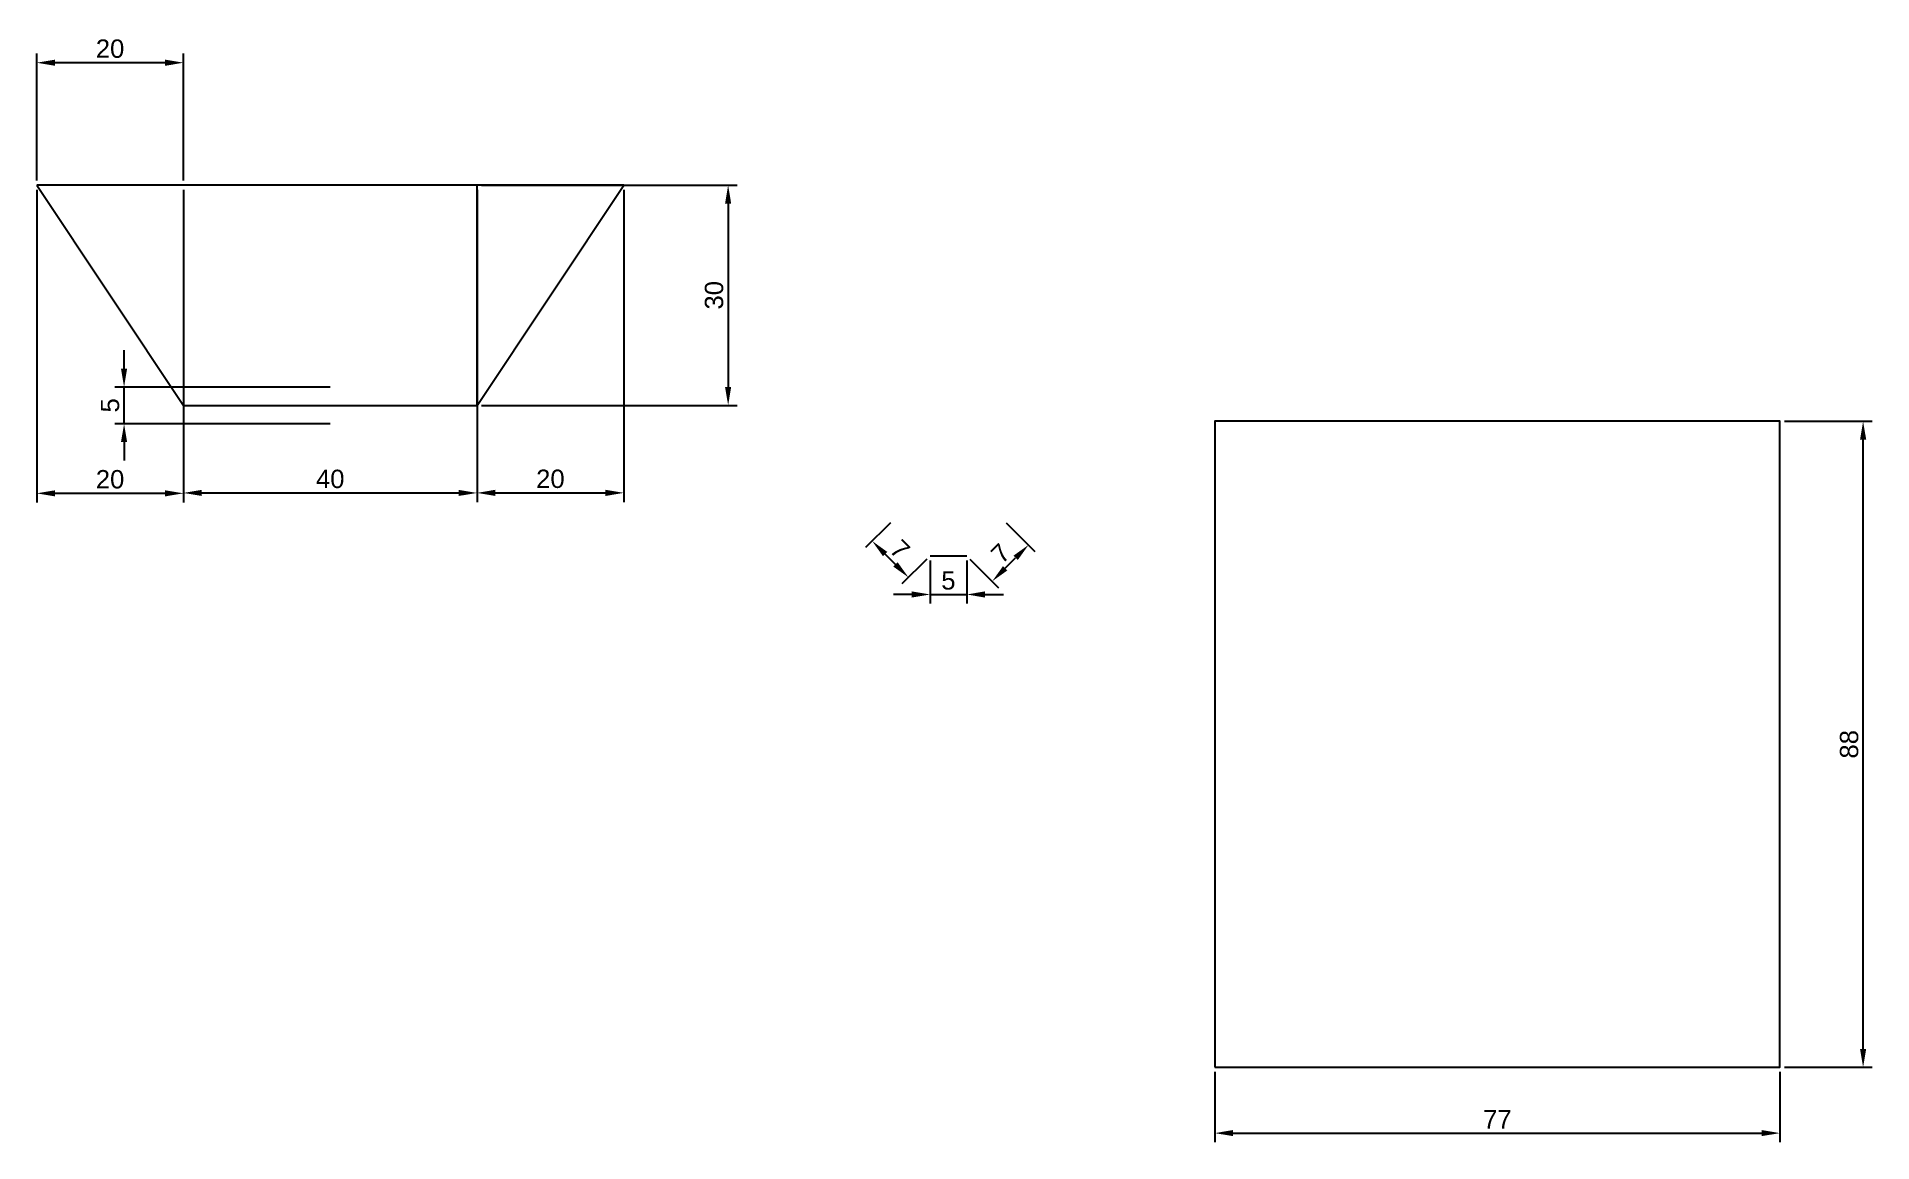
# Model space of a CAD drawing. Header units: millimetres. Extents: x 136 to 386, y -241 to -90.
import ezdxf

# ---------------------------------------------------------------- set-up
doc = ezdxf.new("R2010")
doc.units = ezdxf.units.MM
doc.layers.get('0').update_dxf_attribs({"true_color": 0xc2ced6})
doc.layers.add('Wymiar', color=7, linetype='Continuous', true_color=0x63fa05)
doc.styles.get("Standard").update_dxf_attribs({"font": 'arial.ttf'})
doc.dimstyles.new('ISO-25', dxfattribs={"dimtxt": 2.5, "dimasz": 2.5, "dimexe": 1.25, "dimexo": 0.625, "dimtad": 1, "dimtxsty": 'Standard', "dimcen": 2.5, "dimadec": 0, "dimazin": 0, "dimtfac": 1, "dimtmove": 0, "dimatfit": 3, "dimfxl": 1, "dimarcsym": 0})

# ---------------------------------------------------------------- blocks, each defined once
blk = doc.blocks.new('*D1')
at = {"layer": 'Defpoints', "color": 0, "transparency": 16777216}
for p in [(373.6, -142.55), (384.94, -142.55), (373.6, -230.55)]:
    blk.add_point(p, dxfattribs=at)
at = {"layer": 'Wymiar', "color": 0, "lineweight": -2, "transparency": 16777216}
for p, q in [((374.23, -142.55), (386.19, -142.55)), ((384.94, -228.05), (384.94, -145.05)), ((374.23, -230.55), (386.19, -230.55))]:
    blk.add_line(p, q, dxfattribs=at)
at = {"layer": 'Wymiar', "color": 0, "transparency": 16777216}
for points in [[(384.52, -145.05), (385.36, -145.05), (384.94, -142.55)], [(384.52, -228.05), (385.36, -228.05), (384.94, -230.55)]]:
    blk.add_solid(points, dxfattribs=at)
at = {"layer": 'Wymiar', "color": 0, "transparency": 16777216, "insert": (383.04, -186.55), "char_height": 2.5, "attachment_point": 5, "rotation": 90}
blk.add_mtext('88', dxfattribs=at)
blk = doc.blocks.new('*D2')
at = {"layer": 'Defpoints', "color": 0, "transparency": 16777216}
for p in [(296.6, -230.55), (373.6, -230.55), (373.6, -239.52)]:
    blk.add_point(p, dxfattribs=at)
at = {"layer": 'Wymiar', "color": 0, "lineweight": -2, "transparency": 16777216}
for p, q in [((296.6, -231.18), (296.6, -240.77)), ((373.6, -231.18), (373.6, -240.77)), ((299.1, -239.52), (371.1, -239.52))]:
    blk.add_line(p, q, dxfattribs=at)
at = {"layer": 'Wymiar', "color": 0, "transparency": 16777216}
for points in [[(299.1, -239.1), (299.1, -239.93), (296.6, -239.52)], [(371.1, -239.1), (371.1, -239.93), (373.6, -239.52)]]:
    blk.add_solid(points, dxfattribs=at)
at = {"layer": 'Wymiar', "color": 0, "transparency": 16777216, "insert": (335.1, -237.64), "char_height": 2.5, "attachment_point": 5}
blk.add_mtext('77', dxfattribs=at)
blk = doc.blocks.new('*D5')
at = {"layer": 'Defpoints', "color": 0, "transparency": 16777216}
for p in [(257.8, -160.87), (262.8, -160.87), (262.8, -166.14)]:
    blk.add_point(p, dxfattribs=at)
at = {"layer": 'Wymiar', "color": 0, "lineweight": -2, "transparency": 16777216}
for p, q in [((257.8, -161.49), (257.8, -167.39)), ((262.8, -161.49), (262.8, -167.39)), ((255.3, -166.14), (252.8, -166.14)), ((257.8, -166.14), (262.8, -166.14)), ((265.3, -166.14), (267.8, -166.14))]:
    blk.add_line(p, q, dxfattribs=at)
at = {"layer": 'Wymiar', "color": 0, "transparency": 16777216}
for points in [[(255.3, -165.72), (255.3, -166.56), (257.8, -166.14)], [(265.3, -165.72), (265.3, -166.56), (262.8, -166.14)]]:
    blk.add_solid(points, dxfattribs=at)
at = {"layer": 'Wymiar', "color": 0, "transparency": 16777216, "insert": (260.3, -164.24), "char_height": 2.5, "attachment_point": 5}
blk.add_mtext('5', dxfattribs=at)
blk = doc.blocks.new('*D6')
at = {"layer": 'Defpoints', "color": 0, "transparency": 16777216}
for p in [(252.85, -155.92), (249.91, -158.86), (257.8, -160.87)]:
    blk.add_point(p, dxfattribs=at)
at = {"layer": 'Wymiar', "color": 0, "lineweight": -2, "transparency": 16777216}
for p, q in [((252.41, -156.36), (249.02, -159.75)), ((253.09, -162.04), (251.67, -160.63)), ((257.36, -161.31), (253.97, -164.7))]:
    blk.add_line(p, q, dxfattribs=at)
at = {"layer": 'Wymiar', "color": 0, "transparency": 16777216}
for points in [[(251.97, -160.34), (251.38, -160.92), (249.91, -158.86)], [(253.38, -161.75), (252.79, -162.34), (254.86, -163.81)]]:
    blk.add_solid(points, dxfattribs=at)
at = {"layer": 'Wymiar', "color": 0, "transparency": 16777216, "insert": (253.71, -160.01), "char_height": 2.5, "attachment_point": 5, "rotation": 315}
blk.add_mtext('7', dxfattribs=at)
blk = doc.blocks.new('*D7')
at = {"layer": 'Defpoints', "color": 0, "transparency": 16777216}
for p in [(267.75, -155.92), (271.22, -159.39), (262.8, -160.87)]:
    blk.add_point(p, dxfattribs=at)
at = {"layer": 'Wymiar', "color": 0, "lineweight": -2, "transparency": 16777216}
for p, q in [((268.19, -156.36), (272.1, -160.27)), ((263.24, -161.31), (267.15, -165.22)), ((268.04, -162.57), (269.45, -161.16))]:
    blk.add_line(p, q, dxfattribs=at)
at = {"layer": 'Wymiar', "color": 0, "transparency": 16777216}
for points in [[(269.16, -160.86), (269.75, -161.45), (271.22, -159.39)], [(267.74, -162.28), (268.33, -162.87), (266.27, -164.34)]]:
    blk.add_solid(points, dxfattribs=at)
at = {"layer": 'Wymiar', "color": 0, "transparency": 16777216, "insert": (267.42, -160.54), "char_height": 2.5, "attachment_point": 5, "rotation": 45}
blk.add_mtext('7', dxfattribs=at)
blk = doc.blocks.new('*D11')
at = {"layer": 'Defpoints', "color": 0, "transparency": 16777216}
for p in [(156.07, -140.38), (196.07, -140.38), (196.07, -152.31)]:
    blk.add_point(p, dxfattribs=at)
at = {"layer": 'Wymiar', "color": 0, "lineweight": -2, "transparency": 16777216}
for p, q in [((156.07, -141), (156.07, -153.56)), ((196.07, -141), (196.07, -153.56)), ((158.57, -152.31), (193.57, -152.31))]:
    blk.add_line(p, q, dxfattribs=at)
at = {"layer": 'Wymiar', "color": 0, "transparency": 16777216}
for points in [[(158.57, -151.89), (158.57, -152.72), (156.07, -152.31)], [(193.57, -151.89), (193.57, -152.72), (196.07, -152.31)]]:
    blk.add_solid(points, dxfattribs=at)
at = {"layer": 'Wymiar', "color": 0, "transparency": 16777216, "insert": (176.07, -150.41), "char_height": 2.5, "attachment_point": 5}
blk.add_mtext('40', dxfattribs=at)
blk = doc.blocks.new('*D12')
at = {"layer": 'Defpoints', "color": 0, "transparency": 16777216}
for p in [(136.07, -93.7), (136.07, -110.38), (156.07, -110.38)]:
    blk.add_point(p, dxfattribs=at)
at = {"layer": 'Wymiar', "color": 0, "lineweight": -2, "transparency": 16777216}
for p, q in [((136.07, -109.75), (136.07, -92.45)), ((156.07, -109.75), (156.07, -92.45)), ((153.57, -93.7), (138.57, -93.7))]:
    blk.add_line(p, q, dxfattribs=at)
at = {"layer": 'Wymiar', "color": 0, "transparency": 16777216}
for points in [[(138.57, -93.28), (138.57, -94.12), (136.07, -93.7)], [(153.57, -93.28), (153.57, -94.12), (156.07, -93.7)]]:
    blk.add_solid(points, dxfattribs=at)
at = {"layer": 'Wymiar', "color": 0, "transparency": 16777216, "insert": (146.07, -91.8), "char_height": 2.5, "attachment_point": 5}
blk.add_mtext('20', dxfattribs=at)
blk = doc.blocks.new('*D13')
at = {"layer": 'Defpoints', "color": 0, "transparency": 16777216}
for p in [(196.07, -110.38), (196.07, -140.38), (230.29, -140.38)]:
    blk.add_point(p, dxfattribs=at)
at = {"layer": 'Wymiar', "color": 0, "lineweight": -2, "transparency": 16777216}
for p, q in [((196.7, -110.38), (231.54, -110.38)), ((230.29, -112.88), (230.29, -137.88)), ((196.7, -140.38), (231.54, -140.38))]:
    blk.add_line(p, q, dxfattribs=at)
at = {"layer": 'Wymiar', "color": 0, "transparency": 16777216}
for points in [[(229.87, -112.88), (230.7, -112.88), (230.29, -110.38)], [(229.87, -137.88), (230.7, -137.88), (230.29, -140.38)]]:
    blk.add_solid(points, dxfattribs=at)
at = {"layer": 'Wymiar', "color": 0, "transparency": 16777216, "insert": (228.38, -125.38), "char_height": 2.5, "attachment_point": 5, "rotation": 90}
blk.add_mtext('30', dxfattribs=at)
blk = doc.blocks.new('*D16')
at = {"layer": 'Defpoints', "color": 0, "transparency": 16777216}
for p in [(136.07, -110.38), (156.07, -110.38), (156.07, -152.36)]:
    blk.add_point(p, dxfattribs=at)
at = {"layer": 'Wymiar', "color": 0, "lineweight": -2, "transparency": 16777216}
for p, q in [((136.07, -111), (136.07, -153.61)), ((156.07, -111), (156.07, -153.61)), ((138.57, -152.36), (153.57, -152.36))]:
    blk.add_line(p, q, dxfattribs=at)
at = {"layer": 'Wymiar', "color": 0, "transparency": 16777216}
for points in [[(138.57, -151.95), (138.57, -152.78), (136.07, -152.36)], [(153.57, -151.95), (153.57, -152.78), (156.07, -152.36)]]:
    blk.add_solid(points, dxfattribs=at)
at = {"layer": 'Wymiar', "color": 0, "transparency": 16777216, "insert": (146.07, -150.46), "char_height": 2.5, "attachment_point": 5}
blk.add_mtext('20', dxfattribs=at)
blk = doc.blocks.new('*D17')
at = {"layer": 'Defpoints', "color": 0, "transparency": 16777216}
for p in [(196.07, -110.38), (216.07, -110.38), (216.07, -152.3)]:
    blk.add_point(p, dxfattribs=at)
at = {"layer": 'Wymiar', "color": 0, "lineweight": -2, "transparency": 16777216}
for p, q in [((196.07, -111), (196.07, -153.55)), ((216.07, -111), (216.07, -153.55)), ((198.57, -152.3), (213.57, -152.3))]:
    blk.add_line(p, q, dxfattribs=at)
at = {"layer": 'Wymiar', "color": 0, "transparency": 16777216}
for points in [[(198.57, -151.88), (198.57, -152.72), (196.07, -152.3)], [(213.57, -151.88), (213.57, -152.72), (216.07, -152.3)]]:
    blk.add_solid(points, dxfattribs=at)
at = {"layer": 'Wymiar', "color": 0, "transparency": 16777216, "insert": (206.07, -150.4), "char_height": 2.5, "attachment_point": 5}
blk.add_mtext('20', dxfattribs=at)
blk = doc.blocks.new('*D18')
at = {"layer": 'Defpoints', "color": 0, "transparency": 16777216}
for p in [(147.98, -137.88), (176.67, -137.88), (176.67, -142.88)]:
    blk.add_point(p, dxfattribs=at)
at = {"layer": 'Wymiar', "color": 0, "lineweight": -2, "transparency": 16777216}
for p, q in [((147.98, -135.38), (147.98, -132.88)), ((176.05, -137.88), (146.73, -137.88)), ((147.98, -142.88), (147.98, -137.88)), ((176.05, -142.88), (146.73, -142.88)), ((147.98, -145.38), (147.98, -147.88))]:
    blk.add_line(p, q, dxfattribs=at)
at = {"layer": 'Wymiar', "color": 0, "transparency": 16777216}
for points in [[(147.56, -135.38), (148.39, -135.38), (147.98, -137.88)], [(147.56, -145.38), (148.39, -145.38), (147.98, -142.88)]]:
    blk.add_solid(points, dxfattribs=at)
at = {"layer": 'Wymiar', "color": 0, "transparency": 16777216, "insert": (146.08, -140.38), "char_height": 2.5, "attachment_point": 5, "rotation": 90}
blk.add_mtext('5', dxfattribs=at)

msp = doc.modelspace()

# ---------------------------------------------------------------- linework, layer by layer
msp.add_line((257.799, -160.869, 15), (262.799, -160.869, 15))
msp.add_lwpolyline([(296.601, -230.552), (373.601, -230.552), (373.601, -142.552), (296.601, -142.552)], close=True)
at = {"layer": 'Wymiar'}
for p, q in [((156.074, -110.38), (136.074, -110.38)), ((136.074, -110.38), (156.074, -140.38)), ((196.074, -110.38), (156.074, -110.38)), ((196.074, -140.38), (216.074, -110.38)), ((216.074, -110.38), (196.074, -110.38)), ((196.074, -140.38), (196.074, -110.38)), ((156.074, -140.38), (196.074, -140.38))]:
    msp.add_line(p, q, dxfattribs=at)

# ---------------------------------------------------------------- dimensions: what is measured, and where the dimension line sits
for base, p1, p2, picture, middle in [((136.074, -93.7), (156.074, -110.38), (136.074, -110.38), '*D12', (146.074, -91.799)), ((156.074, -152.364), (136.074, -110.38), (156.074, -110.38), '*D16', (146.074, -150.463)), ((216.074, -152.299), (196.074, -110.38), (216.074, -110.38), '*D17', (206.074, -150.398)), ((196.074, -152.307), (156.074, -140.38), (196.074, -140.38), '*D11', (176.074, -150.406)), ((262.799, -166.138), (257.799, -160.869), (262.799, -160.869), '*D5', (260.299, -164.242)), ((373.601, -239.517), (296.601, -230.552), (373.601, -230.552), '*D2', (335.101, -237.642))]:
    dim = msp.add_linear_dim(base=base, p1=p1, p2=p2, dimstyle='ISO-25', dxfattribs=at)
    dim.commit()
    dim.dimension.update_dxf_attribs({"geometry": picture, "text_midpoint": middle})
for base, p1, p2, picture, middle in [((230.286, -140.38), (196.074, -110.38), (196.074, -140.38), '*D13', (228.383, -125.38)), ((384.94, -142.552), (373.601, -230.552), (373.601, -142.552), '*D1', (383.038, -186.552))]:
    dim = msp.add_linear_dim(base=base, p1=p1, p2=p2, angle=90, dimstyle='ISO-25', dxfattribs=at)
    dim.commit()
    dim.dimension.update_dxf_attribs({"geometry": picture, "text_midpoint": middle})
for p1, p2, distance, picture, middle in [((176.674, -142.88), (176.674, -137.88), 28.697, '*D18', (146.081, -140.38)), ((257.799, -160.869), (252.85, -155.919), 4.162, '*D6', (253.707, -160.011)), ((262.799, -160.869), (267.749, -155.919), -4.907, '*D7', (267.418, -160.538))]:
    dim = msp.add_aligned_dim(p1=p1, p2=p2, distance=distance, dimstyle='ISO-25', dxfattribs=at)
    dim.commit()
    dim.dimension.update_dxf_attribs({"geometry": picture, "text_midpoint": middle})

doc.saveas('drawing.dxf')
